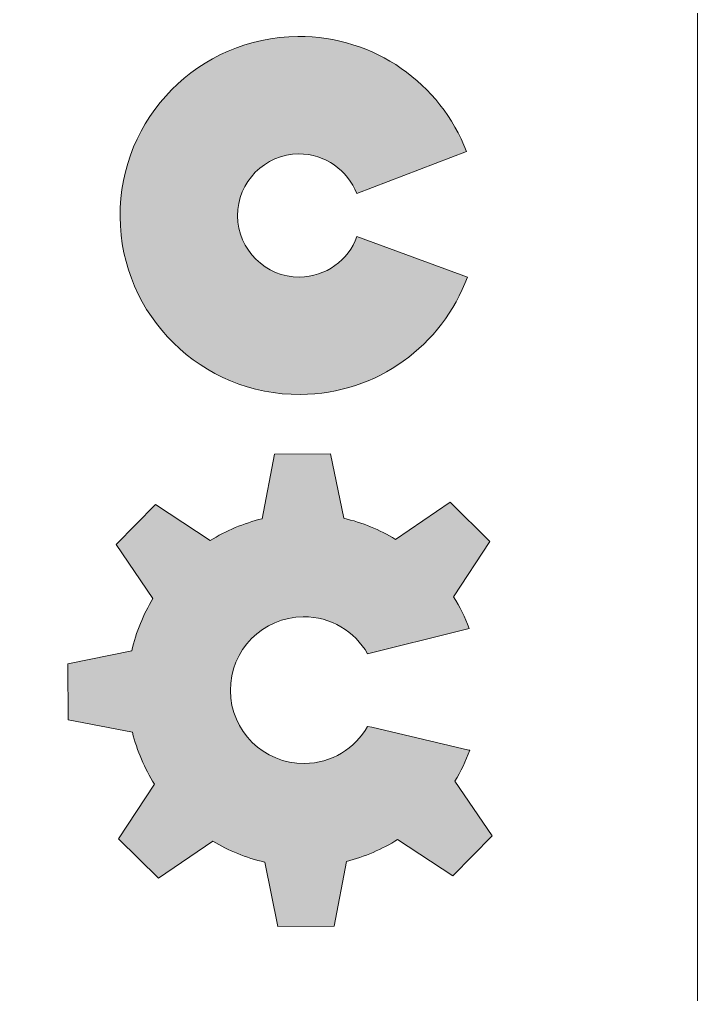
# Model space of a CAD drawing. Header units: inches. Extents: x -141 to 256, y 168 to 398.
# Drawn here: x 166.2 to 193.66, y 216.67 to 256.19 of the extents above; entities that cross this region are included whole.
import ezdxf

# ---------------------------------------------------------------- set-up
doc = ezdxf.new("R2010")
doc.units = ezdxf.units.IN
doc.header["$MEASUREMENT"] = 0
for name, color, linetype in [('Capa 1', 7, 'Continuous'), ('corte exterior', 1, 'Continuous'), ('graba raster', 2, 'Continuous')]:
    doc.layers.add(name, color=color, linetype=linetype)

# ---------------------------------------------------------------- blocks, each defined once
blk = doc.blocks.new('block 23')
at = {"layer": 'Capa 1', "true_color": 0x686868}
h = blk.add_hatch(color=251, dxfattribs=at)
h.dxf.hatch_style = 2
edge = h.paths.add_edge_path()
edge.add_spline(control_points=[(178.792, 238.58), (178.792, 238.58), (176.523, 238.564), (176.523, 238.564), (176.523, 238.564), (176.024, 235.949), (176.024, 235.949), (175.271, 235.767), (174.563, 235.466), (173.924, 235.065), (173.924, 235.065), (171.708, 236.526), (171.708, 236.526), (171.708, 236.526), (170.115, 234.909), (170.115, 234.909), (170.115, 234.909), (171.605, 232.717), (171.605, 232.717), (171.211, 232.07), (170.919, 231.356), (170.745, 230.597), (170.745, 230.597), (168.151, 230.064), (168.151, 230.064), (168.151, 230.064), (168.168, 227.794), (168.168, 227.794), (168.168, 227.794), (170.772, 227.297), (170.772, 227.297), (170.957, 226.542), (171.262, 225.834), (171.665, 225.195), (171.665, 225.195), (170.206, 222.98), (170.206, 222.98), (170.206, 222.98), (171.822, 221.386), (171.822, 221.386), (171.822, 221.386), (174.023, 222.882), (174.023, 222.882), (174.667, 222.493), (175.376, 222.204), (176.131, 222.034), (176.131, 222.034), (176.668, 219.423), (176.668, 219.423), (176.668, 219.423), (178.938, 219.439), (178.938, 219.439), (178.938, 219.439), (179.438, 222.065), (179.438, 222.065), (180.185, 222.25), (180.883, 222.553), (181.515, 222.951), (181.515, 222.951), (183.752, 221.477), (183.752, 221.477), (183.752, 221.477), (185.346, 223.094), (185.346, 223.094), (185.346, 223.094), (183.836, 225.315), (183.836, 225.315), (184.075, 225.709), (184.276, 226.128), (184.436, 226.567), (184.436, 226.567), (184.411, 226.573), (184.411, 226.573), (184.411, 226.573), (184.399, 226.575), (184.399, 226.575), (184.399, 226.575), (180.463, 227.498), (180.463, 227.498), (180.463, 227.498), (180.3, 227.536), (180.3, 227.536), (179.793, 226.644), (178.836, 226.038), (177.736, 226.03), (176.093, 226.019), (174.752, 227.341), (174.74, 228.983), (174.729, 230.626), (176.051, 231.966), (177.693, 231.978), (178.806, 231.986), (179.78, 231.381), (180.297, 230.48), (180.297, 230.48), (180.453, 230.519), (180.453, 230.519), (180.453, 230.519), (183.92, 231.383), (183.92, 231.383), (183.92, 231.383), (184.413, 231.506), (184.413, 231.506), (184.244, 231.955), (184.032, 232.384), (183.781, 232.785), (183.781, 232.785), (185.255, 235.023), (185.255, 235.023), (185.255, 235.023), (183.639, 236.617), (183.639, 236.617), (183.639, 236.617), (181.426, 235.113), (181.426, 235.113), (180.786, 235.503), (180.081, 235.796), (179.33, 235.97), (179.33, 235.97), (178.792, 238.58), (178.792, 238.58)], knot_values=[0, 0, 0, 0, 1, 1, 1, 2, 2, 2, 3, 3, 3, 4, 4, 4, 5, 5, 5, 6, 6, 6, 7, 7, 7, 8, 8, 8, 9, 9, 9, 10, 10, 10, 11, 11, 11, 12, 12, 12, 13, 13, 13, 14, 14, 14, 15, 15, 15, 16, 16, 16, 17, 17, 17, 18, 18, 18, 19, 19, 19, 20, 20, 20, 21, 21, 21, 22, 22, 22, 23, 23, 23, 24, 24, 24, 25, 25, 25, 26, 26, 26, 27, 27, 27, 28, 28, 28, 29, 29, 29, 30, 30, 30, 31, 31, 31, 32, 32, 32, 33, 33, 33, 34, 34, 34, 35, 35, 35, 36, 36, 36, 37, 37, 37, 38, 38, 38, 39, 39, 39, 40, 40, 40, 40], degree=3, periodic=1)
at = {"layer": 'Capa 1', "lineweight": 0}
blk.add_open_spline([(178.792, 238.58), (178.792, 238.58), (176.523, 238.564), (176.523, 238.564), (176.523, 238.564), (176.024, 235.949), (176.024, 235.949), (175.271, 235.767), (174.563, 235.466), (173.924, 235.065), (173.924, 235.065), (171.708, 236.526), (171.708, 236.526), (171.708, 236.526), (170.115, 234.909), (170.115, 234.909), (170.115, 234.909), (171.605, 232.717), (171.605, 232.717), (171.211, 232.07), (170.919, 231.356), (170.745, 230.597), (170.745, 230.597), (168.151, 230.064), (168.151, 230.064), (168.151, 230.064), (168.168, 227.794), (168.168, 227.794), (168.168, 227.794), (170.772, 227.297), (170.772, 227.297), (170.957, 226.542), (171.262, 225.834), (171.665, 225.195), (171.665, 225.195), (170.206, 222.98), (170.206, 222.98), (170.206, 222.98), (171.822, 221.386), (171.822, 221.386), (171.822, 221.386), (174.023, 222.882), (174.023, 222.882), (174.667, 222.493), (175.376, 222.204), (176.131, 222.034), (176.131, 222.034), (176.668, 219.423), (176.668, 219.423), (176.668, 219.423), (178.938, 219.439), (178.938, 219.439), (178.938, 219.439), (179.438, 222.065), (179.438, 222.065), (180.185, 222.25), (180.883, 222.553), (181.515, 222.951), (181.515, 222.951), (183.752, 221.477), (183.752, 221.477), (183.752, 221.477), (185.346, 223.094), (185.346, 223.094), (185.346, 223.094), (183.836, 225.315), (183.836, 225.315), (184.075, 225.709), (184.276, 226.128), (184.436, 226.567), (184.436, 226.567), (184.411, 226.573), (184.411, 226.573), (184.411, 226.573), (184.399, 226.575), (184.399, 226.575), (184.399, 226.575), (180.463, 227.498), (180.463, 227.498), (180.463, 227.498), (180.3, 227.536), (180.3, 227.536), (179.793, 226.644), (178.836, 226.038), (177.736, 226.03), (176.093, 226.019), (174.752, 227.341), (174.74, 228.983), (174.729, 230.626), (176.051, 231.966), (177.693, 231.978), (178.806, 231.986), (179.78, 231.381), (180.297, 230.48), (180.297, 230.48), (180.453, 230.519), (180.453, 230.519), (180.453, 230.519), (183.92, 231.383), (183.92, 231.383), (183.92, 231.383), (184.413, 231.506), (184.413, 231.506), (184.244, 231.955), (184.032, 232.384), (183.781, 232.785), (183.781, 232.785), (185.255, 235.023), (185.255, 235.023), (185.255, 235.023), (183.639, 236.617), (183.639, 236.617), (183.639, 236.617), (181.426, 235.113), (181.426, 235.113), (180.786, 235.503), (180.081, 235.796), (179.33, 235.97), (179.33, 235.97), (178.792, 238.58), (178.792, 238.58)], degree=3, knots=[0, 0, 0, 0, 1, 1, 1, 2, 2, 2, 3, 3, 3, 4, 4, 4, 5, 5, 5, 6, 6, 6, 7, 7, 7, 8, 8, 8, 9, 9, 9, 10, 10, 10, 11, 11, 11, 12, 12, 12, 13, 13, 13, 14, 14, 14, 15, 15, 15, 16, 16, 16, 17, 17, 17, 18, 18, 18, 19, 19, 19, 20, 20, 20, 21, 21, 21, 22, 22, 22, 23, 23, 23, 24, 24, 24, 25, 25, 25, 26, 26, 26, 27, 27, 27, 28, 28, 28, 29, 29, 29, 30, 30, 30, 31, 31, 31, 32, 32, 32, 33, 33, 33, 34, 34, 34, 35, 35, 35, 36, 36, 36, 37, 37, 37, 38, 38, 38, 39, 39, 39, 40, 40, 40, 40], dxfattribs=at)
blk = doc.blocks.new('block 24')
at = {"layer": 'Capa 1', "true_color": 0x686868}
h = blk.add_hatch(color=251, dxfattribs=at)
h.dxf.hatch_style = 2
edge = h.paths.add_edge_path()
edge.add_spline(control_points=[(170.27, 248.191), (170.299, 244.184), (173.571, 240.958), (177.578, 240.987), (180.688, 241.009), (183.326, 242.986), (184.338, 245.743), (184.338, 245.743), (179.868, 247.384), (179.868, 247.384), (179.52, 246.435), (178.613, 245.756), (177.544, 245.748), (176.166, 245.738), (175.042, 246.847), (175.032, 248.224), (175.022, 249.602), (176.131, 250.727), (177.509, 250.736), (178.577, 250.744), (179.494, 250.077), (179.856, 249.135), (179.856, 249.135), (184.302, 250.839), (184.302, 250.839), (183.251, 253.582), (180.585, 255.52), (177.474, 255.498), (173.467, 255.47), (170.241, 252.199), (170.27, 248.191)], knot_values=[0, 0, 0, 0, 1, 1, 1, 2, 2, 2, 3, 3, 3, 4, 4, 4, 5, 5, 5, 6, 6, 6, 7, 7, 7, 8, 8, 8, 9, 9, 9, 10, 10, 10, 10], degree=3, periodic=1)
at = {"layer": 'Capa 1', "lineweight": 0}
blk.add_open_spline([(170.27, 248.191), (170.299, 244.184), (173.571, 240.958), (177.578, 240.987), (180.688, 241.009), (183.326, 242.986), (184.338, 245.743), (184.338, 245.743), (179.868, 247.384), (179.868, 247.384), (179.52, 246.435), (178.613, 245.756), (177.544, 245.748), (176.166, 245.738), (175.042, 246.847), (175.032, 248.224), (175.022, 249.602), (176.131, 250.727), (177.509, 250.736), (178.577, 250.744), (179.494, 250.077), (179.856, 249.135), (179.856, 249.135), (184.302, 250.839), (184.302, 250.839), (183.251, 253.582), (180.585, 255.52), (177.474, 255.498), (173.467, 255.47), (170.241, 252.199), (170.27, 248.191)], degree=3, knots=[0, 0, 0, 0, 1, 1, 1, 2, 2, 2, 3, 3, 3, 4, 4, 4, 5, 5, 5, 6, 6, 6, 7, 7, 7, 8, 8, 8, 9, 9, 9, 10, 10, 10, 10], dxfattribs=at)

msp = doc.modelspace()

# ---------------------------------------------------------------- linework, layer by layer
at = {"layer": 'corte exterior', "lineweight": 0}
msp.add_lwpolyline([(193.66, 360.057), (193.66, 360.921), (193.66, 380.248), (193.66, 384.25), (183.164, 384.25), (180.158, 384.25), (169.446, 384.25), (168.943, 384.25), (167.423, 384.25), (152.164, 384.25), (149.158, 384.25), (144.472, 384.25), (142.953, 384.25), (142.198, 384.25), (138.162, 384.25), (138.162, 168.249), (142.198, 168.249), (149.158, 168.249), (169.445, 168.249), (180.158, 168.249), (193.66, 168.249), (193.66, 168.748), (193.66, 360.057), (193.66, 360.057)], dxfattribs=at)

# ---------------------------------------------------------------- block references
at = {"layer": 'graba raster'}
for name in ['block 24', 'block 23']:
    msp.add_blockref(name, (0, 0), dxfattribs=at)

doc.saveas('drawing.dxf')
